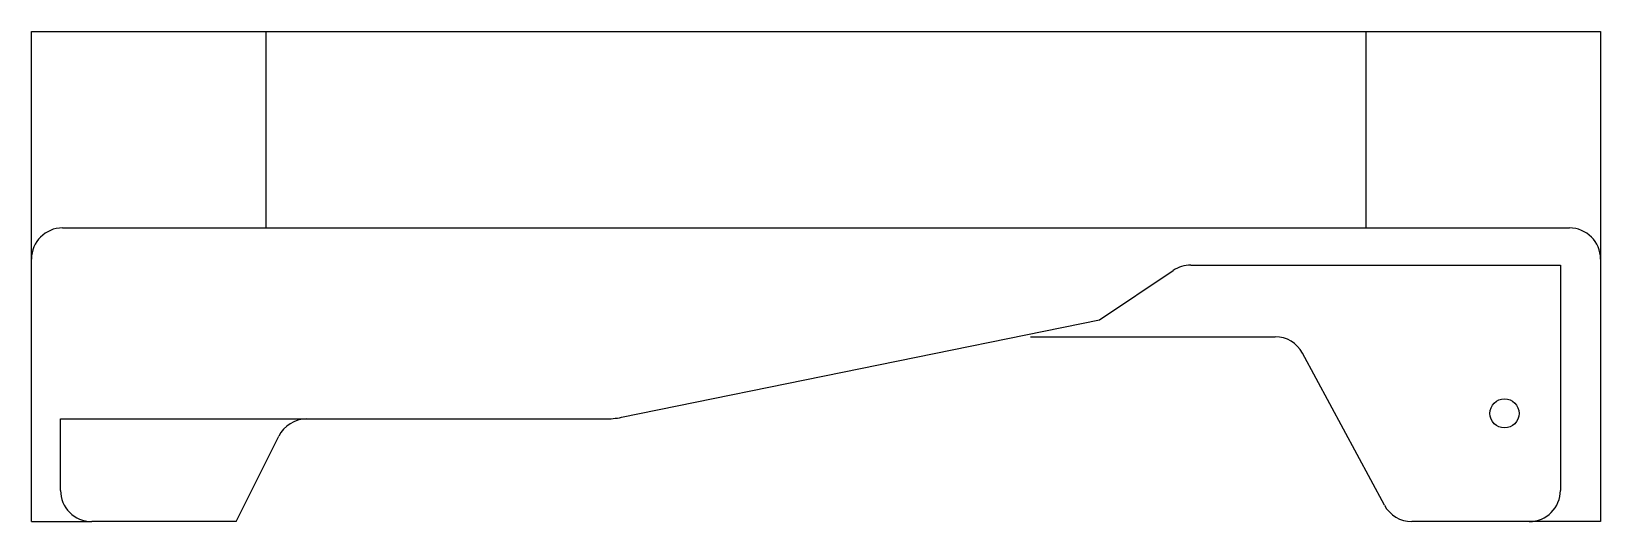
# Model space of a CAD drawing. Extents: x 139 to 524, y 232 to 352.
import ezdxf

# ---------------------------------------------------------------- set-up
doc = ezdxf.new("R2010")
doc.units = 0
doc.header["$MEASUREMENT"] = 0
doc.layers.add('PECAS', color=2, linetype='CONTINUOUS')

msp = doc.modelspace()

# ---------------------------------------------------------------- linework, layer by layer
at = {"layer": 'PECAS'}
for p, q in [((139.33, 352.34), (523.69, 352.34)), ((139.33, 232.34), (139.33, 352.34)), ((196.86, 304.24), (196.86, 352.34)), ((466.16, 352.34), (466.16, 304.24)), ((523.69, 352.34), (523.69, 232.34)), ((146.97, 304.24), (516.04, 304.24)), ((400.94, 281.72), (419.03, 293.83)), ((423.28, 295.12), (513.85, 295.12)), ((513.85, 295.12), (513.85, 239.99)), ((283.87, 257.87), (400.94, 281.72)), ((384.07, 277.59), (443.96, 277.59)), ((470.72, 236.36), (450.69, 273.57)), ((146.46, 257.46), (279.8, 257.46)), ((146.46, 239.99), (146.46, 257.46)), ((189.52, 232.34), (199.9, 253.22)), ((139.33, 232.34), (153.93, 232.35)), ((189.52, 232.34), (154.11, 232.34)), ((523.69, 232.34), (477.45, 232.34))]:
    msp.add_line(p, q, dxfattribs=at)
msp.add_circle((500.15, 258.84), 3.57, dxfattribs=at)
for centre, radius, start, end in [((146.97, 296.6), 7.64, 90, 180), ((516.04, 296.6), 7.64, 0, 90), ((423.28, 287.48), 7.64, 90, 123.7909), ((443.96, 269.95), 7.64, 28.2931, 90), ((279.8, 277.85), 20.38, 270, 281.5125), ((206.74, 249.82), 7.64, 90, 153.5746), ((154.11, 239.99), 7.64, 180, 270), ((506.21, 239.99), 7.64, 270, 0), ((477.45, 239.99), 7.64, 208.2931, 270)]:
    msp.add_arc(centre, radius, start, end, dxfattribs=at)

doc.saveas('drawing.dxf')
